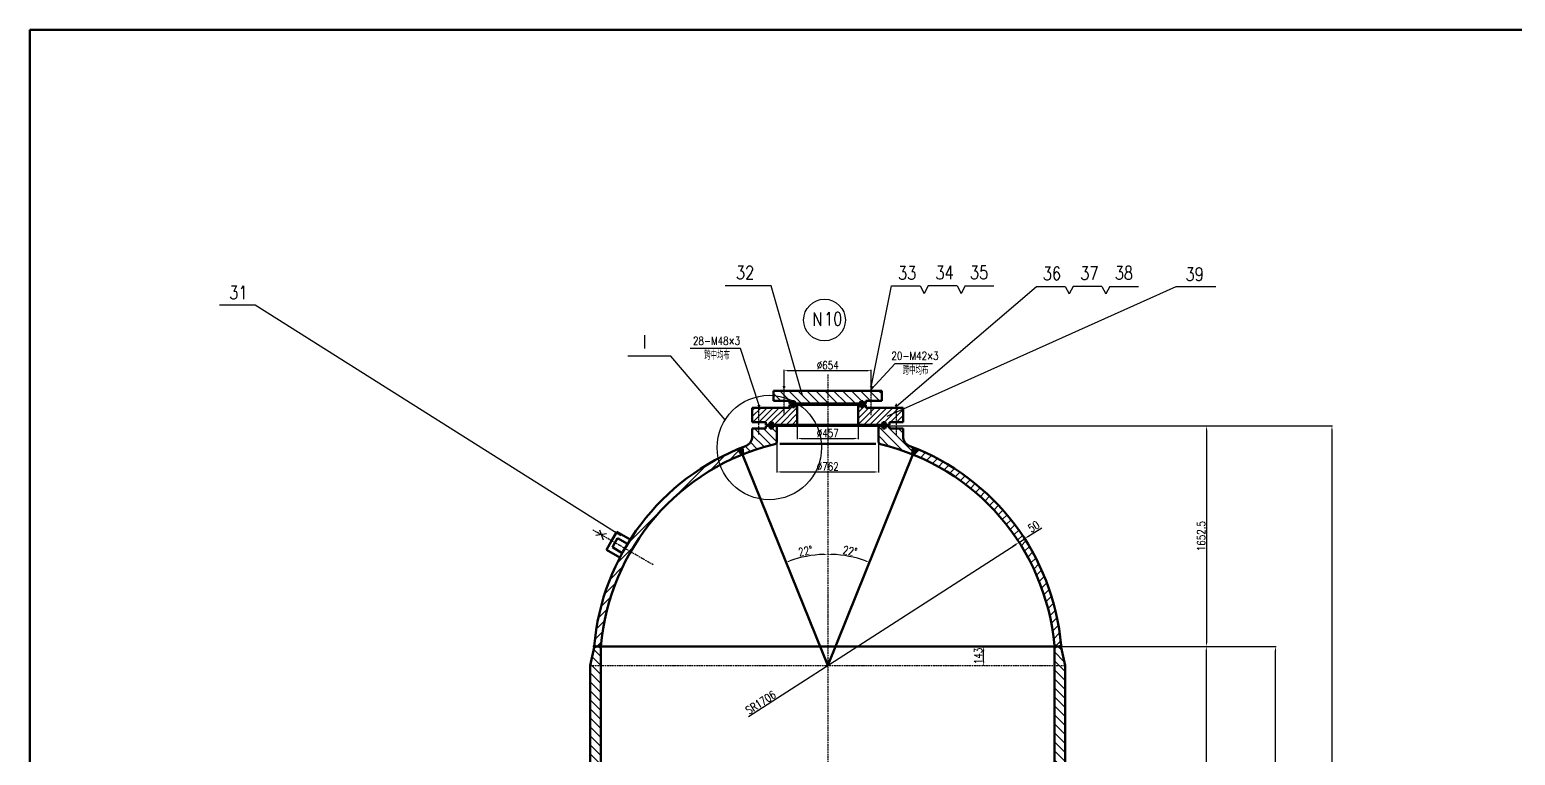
# Model space of a CAD drawing. Header units: millimetres. Extents: x -5045 to 12730, y -27160 to 3914.
# Drawn here: x -5045 to 6091, y -1523 to 3914 of the extents above; entities that cross this region are included whole.
import ezdxf

# ---------------------------------------------------------------- set-up
doc = ezdxf.new("R2010")
doc.units = ezdxf.units.MM
doc.linetypes.add('ACAD_ISO10W100', pattern=[18, 12, -3, 0, -3])
doc.layers.add('中心线', color=1, linetype='ACAD_ISO10W100')
doc.layers.add('细实线', color=3, linetype='Continuous')
doc.layers.add('轮廓线', color=6, linetype='Continuous', lineweight=50)
doc.styles.add('100', font='txt.shx', dxfattribs={"width": 0.8, "height": 100, "bigfont": 'gbcbig.shx'})
doc.styles.get("Standard").update_dxf_attribs({"font": 'txt.shx', "width": 0.8, "height": 60, "bigfont": 'gbcbig.shx'})
doc.dimstyles.new('ISO-25', dxfattribs={"dimtxt": 2.5, "dimasz": 30, "dimexe": 5, "dimexo": 2, "dimgap": 10, "dimtad": 1, "dimdsep": 46, "dimtxsty": 'Standard', "dimcen": 2.5, "dimadec": 0, "dimazin": 0, "dimtfac": 1, "dimtmove": 0, "dimatfit": 3, "dimfxl": 0, "dimarcsym": 0})
pattern_1 = [(45, (936.7458, 1103.5203), (-2.245064, 2.245064), [])]
pattern_2 = [(135, (2636.74, -3544.98), (-33.67596, -33.67596), [])]

# ---------------------------------------------------------------- blocks, each defined once
blk = doc.blocks.new('*D4')
at = {"layer": 'Defpoints', "color": 0}
for p in [(2626, -708), (3295, -3545), (3775, -3545)]:
    blk.add_point(p, dxfattribs=at)
at = {"layer": '细实线', "color": 0, "lineweight": -2}
for p, q in [((2628, -708), (3780, -708)), ((3775, -738), (3775, -3515)), ((3297, -3545), (3780, -3545))]:
    blk.add_line(p, q, dxfattribs=at)
at = {"layer": '细实线', "color": 0}
for points in [[(3770, -738), (3780, -738), (3775, -708)], [(3770, -3515), (3780, -3515), (3775, -3545)]]:
    blk.add_solid(points, dxfattribs=at)
at = {"layer": '细实线', "color": 0, "insert": (3735, -2113), "char_height": 60, "attachment_point": 5, "rotation": 90}
blk.add_mtext('2837', dxfattribs=at)
blk = doc.blocks.new('*D5')
at = {"layer": 'Defpoints', "color": 0}
for p in [(1033, 945), (2598, -708), (3777, -708)]:
    blk.add_point(p, dxfattribs=at)
at = {"layer": '细实线', "color": 0, "lineweight": -2}
for p, q in [((1035, 945), (3782, 945)), ((3777, 915), (3777, -678)), ((2600, -708), (3782, -708))]:
    blk.add_line(p, q, dxfattribs=at)
at = {"layer": '细实线', "color": 0}
for points in [[(3772, 915), (3782, 915), (3777, 945)], [(3772, -678), (3782, -678), (3777, -708)]]:
    blk.add_solid(points, dxfattribs=at)
at = {"layer": '细实线', "color": 0, "insert": (3737, 119), "char_height": 60, "attachment_point": 5, "rotation": 90}
blk.add_mtext('1652.5', dxfattribs=at)
blk = doc.blocks.new('*D11')
at = {"layer": 'Defpoints', "color": 0}
for p in [(2545, -708), (4294, -708), (2637, -10688)]:
    blk.add_point(p, dxfattribs=at)
at = {"layer": '细实线', "color": 0, "lineweight": -2}
for p, q in [((2547, -708), (4299, -708)), ((4294, -10658), (4294, -738)), ((2639, -10688), (4299, -10688))]:
    blk.add_line(p, q, dxfattribs=at)
at = {"layer": '细实线', "color": 0}
for points in [[(4289, -738), (4299, -738), (4294, -708)], [(4289, -10658), (4299, -10658), (4294, -10688)]]:
    blk.add_solid(points, dxfattribs=at)
at = {"layer": '细实线', "color": 0, "insert": (4254, -5698), "char_height": 60, "attachment_point": 5, "rotation": 90}
blk.add_mtext('9980', dxfattribs=at)
blk = doc.blocks.new('*D21')
at = {"layer": 'Defpoints', "color": 0}
for p in [(1208, 945), (1208, -25362), (4717, -25362)]:
    blk.add_point(p, dxfattribs=at)
at = {"layer": '细实线', "color": 0, "lineweight": -2}
for p, q in [((1210, 945), (4722, 945)), ((4717, 915), (4717, -25332)), ((1210, -25362), (4722, -25362))]:
    blk.add_line(p, q, dxfattribs=at)
at = {"layer": '细实线', "color": 0}
for points in [[(4712, 915), (4722, 915), (4717, 945)], [(4712, -25332), (4722, -25332), (4717, -25362)]]:
    blk.add_solid(points, dxfattribs=at)
at = {"layer": '细实线', "color": 0, "insert": (4675, -12209), "char_height": 60, "attachment_point": 5, "rotation": 90}
blk.add_mtext('(约26321）', dxfattribs=at)
blk = doc.blocks.new('*D88')
at = {"layer": 'Defpoints', "color": 0}
for p in [(2106, -708), (2106, -708), (2106, -851)]:
    blk.add_point(p, dxfattribs=at)
at = {"layer": '细实线', "color": 0, "lineweight": -2}
for p, q in [((2104, -708), (2101, -708)), ((2106, -821), (2106, -738)), ((2104, -851), (2101, -851))]:
    blk.add_line(p, q, dxfattribs=at)
at = {"layer": '细实线', "color": 0}
for points in [[(2101, -738), (2111, -738), (2106, -708)], [(2101, -821), (2111, -821), (2106, -851)]]:
    blk.add_solid(points, dxfattribs=at)
at = {"layer": '细实线', "color": 0, "insert": (2066, -779), "char_height": 60, "attachment_point": 5, "rotation": 90}
blk.add_mtext('143', dxfattribs=at)
blk = doc.blocks.new('*D89')
at = {"layer": 'Defpoints', "color": 0}
for p in [(2371, 72), (937, -851)]:
    blk.add_point(p, dxfattribs=at)
at = {"layer": '细实线', "color": 0, "lineweight": -2}
blk.add_line((344, -1233), (2346, 56), dxfattribs=at)
at = {"layer": '细实线', "color": 0}
blk.add_solid([(2343, 60), (2349, 52), (2371, 72)], dxfattribs=at)
at = {"layer": '细实线', "color": 0, "insert": (435, -1127), "char_height": 60, "attachment_point": 5, "rotation": 32.7712}
blk.add_mtext('SR1706', dxfattribs=at)
blk = doc.blocks.new('*D90')
at = {"layer": 'Defpoints', "color": 0}
for p in [(2371, 72), (2413, 100), (2413, 100)]:
    blk.add_point(p, dxfattribs=at)
at = {"layer": '细实线', "color": 0, "lineweight": -2}
for p, q in [((2438, 116), (2541, 182)), ((2346, 56), (2321, 40)), ((2370, 74), (2369, 77)), ((2371, 72), (2413, 100)), ((2412, 101), (2411, 104))]:
    blk.add_line(p, q, dxfattribs=at)
at = {"layer": '细实线', "color": 0}
for points in [[(2436, 120), (2441, 112), (2413, 100)], [(2343, 60), (2349, 52), (2371, 72)]]:
    blk.add_solid(points, dxfattribs=at)
at = {"layer": '细实线', "color": 0, "insert": (2481, 191), "char_height": 60, "attachment_point": 5, "rotation": 32.7712}
blk.add_mtext('50', dxfattribs=at)
blk = doc.blocks.new('*D91')
at = {"layer": 'Defpoints', "color": 0}
for p in [(556, 851), (1318, 851), (1318, 600)]:
    blk.add_point(p, dxfattribs=at)
at = {"layer": '细实线', "color": 0, "lineweight": -2}
for p, q in [((556, 849), (556, 595)), ((1318, 849), (1318, 595)), ((586, 600), (1288, 600))]:
    blk.add_line(p, q, dxfattribs=at)
at = {"layer": '细实线', "color": 0}
for points in [[(586, 605), (586, 595), (556, 600)], [(1288, 605), (1288, 595), (1318, 600)]]:
    blk.add_solid(points, dxfattribs=at)
at = {"layer": '细实线', "color": 0, "insert": (937, 640), "char_height": 60, "attachment_point": 5}
blk.add_mtext('%%C762', dxfattribs=at)
blk = doc.blocks.new('*D92')
at = {"layer": 'Defpoints', "color": 0}
for p in [(708, 1029), (1165, 1029), (1165, 851)]:
    blk.add_point(p, dxfattribs=at)
at = {"layer": '细实线', "color": 0, "lineweight": -2}
for p, q in [((708, 1027), (708, 846)), ((1165, 1027), (1165, 846)), ((738, 851), (1135, 851))]:
    blk.add_line(p, q, dxfattribs=at)
at = {"layer": '细实线', "color": 0}
for points in [[(738, 856), (738, 846), (708, 851)], [(1135, 856), (1135, 846), (1165, 851)]]:
    blk.add_solid(points, dxfattribs=at)
at = {"layer": '细实线', "color": 0, "insert": (937, 891), "char_height": 60, "attachment_point": 5}
blk.add_mtext('%%C457', dxfattribs=at)
blk = doc.blocks.new('*D93')
at = {"layer": 'Defpoints', "color": 0}
for p in [(1264, 1359), (610, 1242), (1264, 1242)]:
    blk.add_point(p, dxfattribs=at)
at = {"layer": '细实线', "color": 0, "lineweight": -2}
for p, q in [((610, 1244), (610, 1364)), ((640, 1359), (1234, 1359)), ((1264, 1244), (1264, 1364))]:
    blk.add_line(p, q, dxfattribs=at)
at = {"layer": '细实线', "color": 0}
for points in [[(640, 1364), (640, 1354), (610, 1359)], [(1234, 1364), (1234, 1354), (1264, 1359)]]:
    blk.add_solid(points, dxfattribs=at)
at = {"layer": '细实线', "color": 0, "insert": (937, 1399), "char_height": 60, "attachment_point": 5}
blk.add_mtext('%%C654', dxfattribs=at)
blk = doc.blocks.new('*D94')
at = {"layer": 'Defpoints', "color": 0}
for p in [(937, 1330), (298, 731), (830, -24), (937, -851), (937, -6965)]:
    blk.add_point(p, dxfattribs=at)
at = {"layer": '细实线', "color": 0, "lineweight": -2}
blk.add_arc((937, -851), 834, 92.0614, 109.9386, dxfattribs=at)
at = {"layer": '细实线', "color": 0}
for points in [[(654, -72), (651, -62), (624, -78)], [(907, -13), (907, -23), (937, -17)]]:
    blk.add_solid(points, dxfattribs=at)
at = {"layer": '细实线', "color": 0, "insert": (770, 8), "char_height": 60, "attachment_point": 5, "rotation": 11}
blk.add_mtext('22°', dxfattribs=at)
blk = doc.blocks.new('*D95')
at = {"layer": 'Defpoints', "color": 0}
for p in [(937, 1330), (1576, 731), (1148, -44), (937, -851), (937, -6965)]:
    blk.add_point(p, dxfattribs=at)
at = {"layer": '细实线', "color": 0, "lineweight": -2}
blk.add_arc((937, -851), 834, 70.0614, 87.9386, dxfattribs=at)
at = {"layer": '细实线', "color": 0}
for points in [[(967, -23), (967, -13), (937, -17)], [(1223, -62), (1219, -72), (1249, -78)]]:
    blk.add_solid(points, dxfattribs=at)
at = {"layer": '细实线', "color": 0, "insert": (1104, 8), "char_height": 60, "attachment_point": 5, "rotation": 349}
blk.add_mtext('22°', dxfattribs=at)

msp = doc.modelspace()

# ---------------------------------------------------------------- hatches: boundary and pattern name
at = {"layer": '细实线'}
h = msp.add_hatch(dxfattribs=at)
h.set_pattern_fill('ANSI31', scale=15, angle=90, style=0)
h.set_pattern_definition(pattern_2)
h.paths.add_polyline_path([(1263.746, 1208.484), (936.746, 1208.484), (936.746, 1112.52), (1176.012, 1112.52), (1184.598, 1131.588), (1192.954, 1131.588), (1201.309, 1131.588), (1209.895, 1112.52), (1223.276, 1112.52), (1223.276, 1133.484), (1263.746, 1133.484)])
h.paths.add_polyline_path([(936.746, 1208.484), (609.746, 1208.484), (609.746, 1133.484), (650.216, 1133.484), (650.216, 1112.52), (663.596, 1112.52), (672.182, 1131.588), (680.538, 1131.588), (688.893, 1131.588), (697.479, 1112.52), (936.746, 1112.52)])
h.paths.add_polyline_path([(609.746, 1208.484), (530.915, 1208.484), (530.915, 1133.484), (609.746, 1133.484)])
h.paths.add_polyline_path([(1342.577, 1208.484), (1263.746, 1208.484), (1263.746, 1133.484), (1342.577, 1133.484)])
h = msp.add_hatch(dxfattribs=at)
h.set_pattern_fill('ANSI31', style=0)
h.set_pattern_definition(pattern_1)
h.paths.add_polyline_path([(688.893, 1131.588), (680.538, 1131.588), (680.538, 1112.52), (697.479, 1112.52)])
h.paths.add_polyline_path([(680.538, 1131.588), (672.182, 1131.588), (663.596, 1112.52), (680.538, 1112.52)])
h.paths.add_polyline_path([(680.538, 1112.52), (663.596, 1112.52), (663.596, 1103.52), (680.538, 1103.52)])
h.paths.add_polyline_path([(697.479, 1112.52), (680.538, 1112.52), (680.538, 1103.52), (697.479, 1103.52)])
h.paths.add_polyline_path([(697.479, 1103.52), (680.538, 1103.52), (680.538, 1084.453), (688.893, 1084.453)])
h.paths.add_polyline_path([(680.538, 1103.52), (663.596, 1103.52), (672.182, 1084.453), (680.538, 1084.453)])
h = msp.add_hatch(dxfattribs=at)
h.set_pattern_fill('ANSI31', style=0)
h.set_pattern_definition(pattern_1)
h.paths.add_polyline_path([(1201.309, 1131.588), (1192.954, 1131.588), (1192.954, 1112.52), (1209.895, 1112.52)])
h.paths.add_polyline_path([(1192.954, 1131.588), (1184.598, 1131.588), (1176.012, 1112.52), (1192.954, 1112.52)])
h.paths.add_polyline_path([(1192.954, 1112.52), (1176.012, 1112.52), (1176.012, 1103.52), (1192.954, 1103.52)])
h.paths.add_polyline_path([(1209.895, 1112.52), (1192.954, 1112.52), (1192.954, 1103.52), (1209.895, 1103.52)])
h.paths.add_polyline_path([(1209.895, 1103.52), (1192.954, 1103.52), (1192.954, 1084.453), (1201.309, 1084.453)])
h.paths.add_polyline_path([(1192.954, 1103.52), (1176.012, 1103.52), (1184.598, 1084.453), (1192.954, 1084.453)])
h = msp.add_hatch(dxfattribs=at)
h.set_pattern_fill('ANSI31', scale=10, style=0)
h.set_pattern_definition([(45, (2636.742, -3544.98), (-22.45064, 22.45064), [])])
h.paths.add_polyline_path([(531.555, 953.52), (708.246, 953.52), (708.246, 1103.52), (697.479, 1103.52), (688.893, 1084.453), (680.538, 1084.453), (672.182, 1084.453), (663.596, 1103.52), (650.216, 1103.52), (650.216, 1080.961), (421.532, 1080.961), (421.532, 973.443), (473.857, 973.443), (473.857, 953.52), (497.672, 953.52), (506.258, 972.588), (514.613, 972.588), (522.969, 972.588)])
h.paths.add_polyline_path([(421.532, 973.443), (421.532, 1080.961), (371.746, 1080.961), (371.746, 973.443)])
h.paths.add_polyline_path([(1451.96, 973.443), (1451.96, 1080.961), (1223.276, 1080.961), (1223.276, 1103.52), (1209.895, 1103.52), (1201.309, 1084.453), (1192.954, 1084.453), (1184.598, 1084.453), (1176.012, 1103.52), (1165.246, 1103.52), (1165.246, 953.52), (1341.937, 953.52), (1350.523, 972.588), (1358.878, 972.588), (1367.234, 972.588), (1375.82, 953.52), (1399.635, 953.52), (1399.635, 973.443)])
h.paths.add_polyline_path([(1451.96, 1080.961), (1451.96, 973.443), (1501.746, 973.443), (1501.746, 1080.961)])
h = msp.add_hatch(dxfattribs=at)
h.set_pattern_fill('ANSI31', scale=15, angle=90, style=0)
h.set_pattern_definition(pattern_2)
h.paths.add_polyline_path([(555.746, 944.52), (531.555, 944.52), (522.969, 925.453), (514.613, 925.453), (506.258, 925.453), (497.672, 944.52), (473.857, 944.52), (473.857, 925.101), (371.746, 925.101), (371.746, 867.994, -0.312579563), (319.85, 793.093, 0.003347856), (297.89, 784.685), (302.542, 732.757, -0.036621553), (540.392, 808.339, 0.347091273), (555.746, 827.792)])
h.paths.add_polyline_path([(1501.746, 867.994), (1501.746, 925.101), (1399.635, 925.101), (1399.635, 944.52), (1375.82, 944.52), (1367.234, 925.453), (1358.878, 925.453), (1350.523, 925.453), (1341.937, 944.52), (1317.746, 944.52), (1317.746, 827.792, 0.347091273), (1333.099, 808.339, -0.036621553), (1570.95, 732.757), (1575.602, 784.685, 0.003347856), (1553.641, 793.093, -0.312579563)])
h = msp.add_hatch(dxfattribs=at)
h.set_pattern_fill('ANSI31', style=0)
h.set_pattern_definition(pattern_1)
h.paths.add_polyline_path([(514.613, 972.588), (506.258, 972.588), (497.672, 953.52), (514.613, 953.52)])
h.paths.add_polyline_path([(522.969, 972.588), (514.613, 972.588), (514.613, 953.52), (531.555, 953.52)])
h.paths.add_polyline_path([(531.555, 953.52), (514.613, 953.52), (514.613, 944.52), (531.555, 944.52)])
h.paths.add_polyline_path([(531.555, 944.52), (514.613, 944.52), (514.613, 925.453), (522.969, 925.453)])
h.paths.add_polyline_path([(514.613, 944.52), (497.672, 944.52), (506.258, 925.453), (514.613, 925.453)])
h.paths.add_polyline_path([(514.613, 953.52), (497.672, 953.52), (497.672, 944.52), (514.613, 944.52)])
h = msp.add_hatch(dxfattribs=at)
h.set_pattern_fill('ANSI31', style=0)
h.set_pattern_definition(pattern_1)
h.paths.add_polyline_path([(1367.234, 972.588), (1358.878, 972.588), (1358.878, 953.52), (1375.82, 953.52)])
h.paths.add_polyline_path([(1358.878, 972.588), (1350.523, 972.588), (1341.937, 953.52), (1358.878, 953.52)])
h.paths.add_polyline_path([(1358.878, 953.52), (1341.937, 953.52), (1341.937, 944.52), (1358.878, 944.52)])
h.paths.add_polyline_path([(1375.82, 953.52), (1358.878, 953.52), (1358.878, 944.52), (1375.82, 944.52)])
h.paths.add_polyline_path([(1375.82, 944.52), (1358.878, 944.52), (1358.878, 925.453), (1367.234, 925.453)])
h.paths.add_polyline_path([(1358.878, 944.52), (1341.937, 944.52), (1350.523, 925.453), (1358.878, 925.453)])
for points in [[(260.072, 769.406, -0.005807135), (297.89, 784.685), (302.542, 732.757, 0.001540025), (292.798, 728.82)], [(1613.42, 769.406, 0.005807135), (1575.602, 784.685), (1570.95, 732.757, -0.001540025), (1580.694, 728.82)]]:
    msp.add_hatch(color=7, dxfattribs=at).paths.add_polyline_path(points)
h = msp.add_hatch(dxfattribs=at)
h.set_pattern_fill('ANSI31', scale=15, style=0)
h.set_pattern_definition([(45, (3730.025, -19757.98), (-33.67596, 33.67596), [])])
h.paths.add_polyline_path([(1613.42, 769.406), (1580.694, 728.82, -0.280990004), (2636.139, -700.981), (2656.771, -707.98), (2669.881, -707.98), (2686.31, -700.775, 0.279334833)])
h.paths.add_polyline_path([(292.798, 728.82), (260.072, 769.406, 0.279334833), (-812.818, -700.775), (-796.389, -707.98), (-783.279, -707.98), (-762.647, -700.981, -0.280990004)])
h = msp.add_hatch(dxfattribs=at)
h.set_pattern_fill('ANSI31', scale=15, angle=90, style=0)
h.set_pattern_definition([(135, (3730.025, -19757.98), (-33.67596, -33.67596), [])])
h.paths.add_polyline_path([(2716.742, -850.98), (2636.742, -850.98), (2636.742, -2044.98), (2716.742, -2044.98)])
h.paths.add_polyline_path([(2686.31, -715.184), (2669.881, -707.98), (2656.771, -707.98), (2636.742, -714.774), (2636.742, -850.98), (2716.742, -850.98)])
h.paths.add_polyline_path([(-763.25, -714.774), (-783.279, -707.98), (-796.389, -707.98), (-812.818, -715.184), (-843.25, -850.98), (-763.25, -850.98)])
h.paths.add_polyline_path([(-763.25, -850.98), (-843.25, -850.98), (-843.25, -1675.652), (-801.609, -1719.98), (-763.25, -1687.636)])
h.paths.add_polyline_path([(-763.25, -2002.324), (-801.609, -1969.98), (-843.25, -2014.308), (-843.25, -3138.128), (-800.842, -3169.98), (-763.25, -3141.356)])
h = msp.add_hatch(color=7, dxfattribs=at)
h.paths.add_polyline_path([(-762.647, -700.981, -0.322408289), (-763.25, -714.774), (-783.279, -707.98)])
h.paths.add_polyline_path([(-812.818, -700.775), (-796.389, -707.98), (-812.818, -715.184, -0.445643695)])
h = msp.add_hatch(color=7, dxfattribs=at)
h.paths.add_polyline_path([(2636.139, -700.981, 0.322408289), (2636.742, -714.774), (2656.771, -707.98)])
h.paths.add_polyline_path([(2686.31, -700.775), (2669.881, -707.98), (2686.31, -715.184, 0.445643695)])

# ---------------------------------------------------------------- linework, layer by layer
at = {"layer": '中心线', "color": 7}
for p, q in [((609.746, 1026.097), (609.746, 1241.932)), ((936.746, 1330.082), (936.746, -6965.008)), ((1263.746, 1026.097), (1263.746, 1241.932)), ((680.538, 1080.331), (680.538, 1136.538)), ((1192.954, 1080.331), (1192.954, 1136.538)), ((421.532, 880.023), (421.532, 1112.069)), ((1451.96, 880.023), (1451.96, 1110.397)), ((514.613, 921.331), (514.613, 977.538)), ((1358.878, 921.331), (1358.878, 977.538)), ((-371.905, -95.43), (-825.403, 166.397)), ((-843.25, -850.98), (2716.742, -850.98))]:
    msp.add_line(p, q, dxfattribs=at)
at = {"layer": '细实线', "color": 7}
for p, q in [((511.947, 1994.834), (167.401, 1994.834)), ((748.717, 1171.826), (511.947, 1994.834)), ((1263.455, 1234.924), (1415.621, 1994.583)), ((1382.773, 1017.844), (3548.106, 1989.306)), ((1415.621, 1994.583), (1630.964, 1994.583)), ((1451.669, 1093.208), (2501.067, 1990.371)), ((1630.964, 1994.583), (1660.971, 1938.413)), ((1690.978, 1994.583), (1660.971, 1938.413)), ((1906.321, 1994.583), (1690.978, 1994.583)), ((1906.321, 1994.583), (1936.328, 1938.413)), ((1966.335, 1994.583), (1936.328, 1938.413)), ((1966.335, 1994.583), (2181.679, 1994.583)), ((2501.067, 1990.371), (2716.41, 1990.371)), ((2716.41, 1990.371), (2746.417, 1934.2)), ((2776.424, 1990.371), (2746.417, 1934.2)), ((2991.768, 1990.371), (2776.424, 1990.371)), ((2991.768, 1990.371), (3021.775, 1934.2)), ((3051.782, 1990.371), (3021.775, 1934.2)), ((3051.782, 1990.371), (3267.125, 1990.371)), ((3548.106, 1989.306), (3847.751, 1989.306)), ((-3354.112, 1849.766), (-3622.747, 1849.766)), ((-614.833, 122.021), (-3354.112, 1849.766)), ((-238.021, 1468.293), (-560.485, 1468.293)), ((167.401, 990.398), (-238.021, 1468.293)), ((283.459, 1525.386), (-94.423, 1525.386)), ((421.532, 1106.046), (283.459, 1525.386)), ((1263.746, 1218.812), (1441.522, 1412.382)), ((1441.522, 1412.382), (1723.237, 1412.382)), ((615.752, 1227.01), (603.158, 1242.839)), ((615.752, 1242.107), (603.158, 1226.278)), ((1269.752, 1227.01), (1257.158, 1242.839)), ((1269.752, 1242.107), (1257.158, 1226.278)), ((427.538, 1086.025), (414.944, 1101.854)), ((427.538, 1101.123), (414.944, 1085.294)), ((1457.966, 1086.025), (1445.372, 1101.854)), ((1457.966, 1101.123), (1445.372, 1085.294)), ((-722.429, 136.029), (-802.449, 124.061)), ((-774.729, 166.225), (-745.083, 90.941))]:
    msp.add_line(p, q, dxfattribs=at)
for centre, radius in [((912.994, 1737.857), 156.4), ((499.038, 783.042), 391.127)]:
    msp.add_circle(centre, radius, dxfattribs=at)
at = {"layer": '轮廓线', "color": 7}
for p, q in [((12730.023, 3913.693), (-5045.153, 3913.693)), ((-5045.153, -27159.717), (-5045.153, 3913.693)), ((530.915, 1208.484), (936.746, 1208.484)), ((530.915, 1133.484), (530.915, 1208.484)), ((650.216, 1133.484), (530.915, 1133.484)), ((650.216, 1133.484), (650.216, 1112.52)), ((672.182, 1131.588), (663.596, 1112.52)), ((680.538, 1131.588), (672.182, 1131.588)), ((680.538, 1131.588), (688.893, 1131.588)), ((688.893, 1131.588), (697.479, 1112.52)), ((1342.577, 1208.484), (936.746, 1208.484)), ((1184.598, 1131.588), (1176.012, 1112.52)), ((1192.954, 1131.588), (1184.598, 1131.588)), ((1192.954, 1131.588), (1201.309, 1131.588)), ((1201.309, 1131.588), (1209.895, 1112.52)), ((1223.276, 1133.484), (1223.276, 1112.52)), ((1223.276, 1133.484), (1342.577, 1133.484)), ((1342.577, 1133.484), (1342.577, 1208.484)), ((650.216, 1080.961), (371.746, 1080.961)), ((371.746, 973.443), (371.746, 1080.961)), ((663.596, 1112.52), (650.216, 1112.52)), ((650.216, 1103.52), (650.216, 1080.961)), ((663.596, 1103.52), (650.216, 1103.52)), ((663.596, 1112.52), (663.596, 1103.52)), ((672.182, 1084.453), (663.596, 1103.52)), ((680.538, 1084.453), (672.182, 1084.453)), ((680.538, 1084.453), (688.893, 1084.453)), ((688.893, 1084.453), (697.479, 1103.52)), ((936.746, 1112.52), (697.479, 1112.52)), ((697.479, 1112.52), (697.479, 1103.52)), ((936.746, 1103.52), (697.479, 1103.52)), ((708.246, 1103.52), (708.246, 953.52)), ((936.746, 1112.52), (1176.012, 1112.52)), ((936.746, 1103.52), (1176.012, 1103.52)), ((1165.246, 1103.52), (1165.246, 953.52)), ((1176.012, 1112.52), (1176.012, 1103.52)), ((1184.598, 1084.453), (1176.012, 1103.52)), ((1192.954, 1084.453), (1184.598, 1084.453)), ((1192.954, 1084.453), (1201.309, 1084.453)), ((1201.309, 1084.453), (1209.895, 1103.52)), ((1209.895, 1112.52), (1209.895, 1103.52)), ((1209.895, 1112.52), (1223.276, 1112.52)), ((1209.895, 1103.52), (1223.276, 1103.52)), ((1223.276, 1103.52), (1223.276, 1080.961)), ((1223.276, 1080.961), (1501.746, 1080.961)), ((1501.746, 973.443), (1501.746, 1080.961)), ((473.857, 973.443), (371.746, 973.443)), ((371.746, 867.994), (371.746, 925.101)), ((473.857, 925.101), (371.746, 925.101)), ((473.857, 973.443), (473.857, 953.52)), ((497.672, 953.52), (473.857, 953.52)), ((473.857, 944.52), (497.672, 944.52)), ((473.857, 944.52), (473.857, 925.101)), ((506.258, 972.588), (497.672, 953.52)), ((497.672, 953.52), (497.672, 944.52)), ((506.258, 925.453), (497.672, 944.52)), ((514.613, 972.588), (506.258, 972.588)), ((514.613, 925.453), (506.258, 925.453)), ((514.613, 972.588), (522.969, 972.588)), ((514.613, 925.453), (522.969, 925.453)), ((522.969, 972.588), (531.555, 953.52)), ((522.969, 925.453), (531.555, 944.52)), ((531.555, 953.52), (531.555, 944.52)), ((1341.937, 953.52), (531.555, 953.52)), ((531.555, 944.52), (1341.937, 944.52)), ((555.746, 944.52), (555.746, 827.792)), ((1317.746, 944.52), (1317.746, 827.792)), ((1350.523, 972.588), (1341.937, 953.52)), ((1341.937, 953.52), (1341.937, 944.52)), ((1350.523, 925.453), (1341.937, 944.52)), ((1358.878, 972.588), (1350.523, 972.588)), ((1358.878, 925.453), (1350.523, 925.453)), ((1358.878, 972.588), (1367.234, 972.588)), ((1358.878, 925.453), (1367.234, 925.453)), ((1367.234, 972.588), (1375.82, 953.52)), ((1367.234, 925.453), (1375.82, 944.52)), ((1399.635, 953.52), (1375.82, 953.52)), ((1375.82, 953.52), (1375.82, 944.52)), ((1375.82, 944.52), (1399.635, 944.52)), ((1399.635, 973.443), (1501.746, 973.443)), ((1399.635, 973.443), (1399.635, 953.52)), ((1399.635, 944.52), (1399.635, 925.101)), ((1399.635, 925.101), (1501.746, 925.101)), ((1501.746, 925.101), (1501.746, 867.994)), ((297.89, 784.685), (302.542, 732.757)), ((577.479, 811.932), (1297.15, 811.932)), ((1575.602, 784.685), (1570.95, 732.757)), ((260.072, 769.406), (292.798, 728.82)), ((936.746, -850.98), (297.667, 730.796)), ((936.746, -850.98), (1575.825, 730.796)), ((1613.42, 769.406), (1580.694, 728.82)), ((-643.99, 151.274), (-682.795, 84.063)), ((-543.704, 93.374), (-643.99, 151.274)), ((-721.599, 16.851), (-682.795, 84.063)), ((-621.313, -41.049), (-721.599, 16.851)), ((-657.682, 69.563), (-677.53, 35.186)), ((-677.53, 35.186), (-603.454, -7.582)), ((-657.682, 69.563), (-637.833, 103.941)), ((-637.833, 103.941), (-563.758, 61.174)), ((-843.25, -850.98), (-812.818, -715.184)), ((-796.389, -707.98), (-812.818, -700.775)), ((-796.389, -707.98), (-812.818, -715.184)), ((-796.389, -707.98), (-783.279, -707.98)), ((-783.279, -707.98), (-762.647, -700.981)), ((-783.279, -707.98), (-763.25, -714.774)), ((-763.25, -714.774), (-763.25, -3141.356)), ((-760.726, -707.98), (2634.217, -707.98)), ((2656.771, -707.98), (2636.139, -700.981)), ((2656.771, -707.98), (2636.742, -714.774)), ((2636.742, -714.774), (2636.742, -3294.98)), ((2656.771, -707.98), (2669.881, -707.98)), ((2669.881, -707.98), (2686.31, -700.775)), ((2669.881, -707.98), (2686.31, -715.184)), ((2716.742, -850.98), (2686.31, -715.184)), ((-843.25, -850.98), (-843.25, -1675.652)), ((2716.742, -850.98), (2716.742, -3138.128))]:
    msp.add_line(p, q, dxfattribs=at)
for centre, radius, start, end in [((936.746, -850.98), 1756, 110.5672895, 175.3289411), ((936.746, -850.98), 1706, 103.4342336, 175.1917225), ((291.746, 867.994), 80, 290.5672895, 0), ((535.746, 827.792), 20, 283.4342336, 0), ((1337.746, 827.792), 20, 180, 256.5657664), ((936.746, -850.98), 1706, 5.0441983, 76.5657664), ((1581.746, 867.994), 80, 180, 249.4327105), ((936.746, -850.98), 1756, 4.9069596, 69.4327105), ((-806.34, -707.98), 9.689, 131.960317, 228.039683), ((-772.532, -707.458), 11.818, 321.7561916, 33.2353145), ((2646.024, -707.458), 11.818, 146.7646855, 218.2438084), ((2679.832, -707.98), 9.689, 311.960317, 48.039683)]:
    msp.add_arc(centre, radius, start, end, dxfattribs=at)

# ---------------------------------------------------------------- texts
at = {"layer": '细实线', "color": 7, "style": '100', "width": 0.8}
for s, p in [('32', (248.843, 2043.925)), ('31', (-3549.592, 1893.952))]:
    msp.add_text(s, height=100, rotation=360, dxfattribs=at).set_placement(p)
for s, p in [('33', (1463.782, 2041.25)), ('34', (1744.562, 2043.393)), ('35', (2003.164, 2045.535)), ('36', (2549.228, 2037.038)), ('37', (2830.008, 2039.18)), ('38', (3088.61, 2041.323)), ('39', (3619.051, 2031.381)), ('N', (822.438, 1694.155)), ('10', (909.396, 1697.48)), ('I', (-449.504, 1524.631))]:
    msp.add_text(s, height=100, dxfattribs=at).set_placement(p)
at = {"layer": '细实线', "color": 7, "width": 0.8}
for s, p in [('28-M48×3', (-73.194, 1552.973)), ('跨中均布', (11.724, 1442.627)), ('20-M42×3', (1414.668, 1439.968)), ('跨中均布', (1499.585, 1329.623))]:
    msp.add_text(s, height=60, dxfattribs=at).set_placement(p)

# ---------------------------------------------------------------- dimensions: what is measured, and where the dimension line sits
at = {"layer": '细实线', "color": 7}
for base, p1, p2, text, picture, middle in [((1263.746, 1359.28), (609.746, 1241.932), (1263.746, 1241.932), '%%C654', '*D93', (936.746, 1399.28)), ((1165.246, 851.364), (708.246, 1028.52), (1165.246, 1028.52), '%%C457', '*D92', (936.746, 891.364)), ((1317.746, 600.427), (555.746, 851.1), (1317.746, 851.1), '%%C762', '*D91', (936.746, 640.427))]:
    dim = msp.add_linear_dim(base=base, p1=p1, p2=p2, text=text, dimstyle='ISO-25', dxfattribs=at)
    dim.commit()
    dim.dimension.update_dxf_attribs({"geometry": picture, "text_midpoint": middle})
for base, line2, picture, middle in [((830.307, -23.911), ((936.746, -850.98), (297.667, 730.796)), '*D94', (769.684, 8.478)), ((1147.883, -44.262), ((936.746, -850.98), (1575.825, 730.796)), '*D95', (1103.807, 8.478))]:
    dim = msp.add_angular_dim_2l(base=base, line1=((936.746, 1330.082), (936.746, -6965.008)), line2=line2, dimstyle='ISO-25', dxfattribs=at)
    dim.commit()
    dim.dimension.update_dxf_attribs({"geometry": picture, "text_midpoint": middle})
for base, p1, p2, picture, middle in [((3777.357, -707.98), (1033.442, 944.52), (2598.27, -707.98), '*D5', (3777.357, 119.102)), ((3775.409, -3544.98), (2626.391, -707.98), (3294.82, -3544.98), '*D4', (3775.409, -2113.038))]:
    dim = msp.add_linear_dim(base=base, p1=p1, p2=p2, angle=90, dimstyle='ISO-25', dxfattribs=at)
    dim.commit()
    dim.dimension.update_dxf_attribs({"geometry": picture, "text_midpoint": middle, "dimtype": 160})
dim = msp.add_linear_dim(base=(4716.639, -25361.878), p1=(1208.273, 944.52), p2=(1208.273, -25361.878), angle=90, text='(约26321）', dimstyle='ISO-25', dxfattribs=at)
dim.commit()
dim.dimension.update_dxf_attribs({"geometry": '*D21', "text_midpoint": (4674.654, -12208.679)})
dim = msp.add_aligned_dim(p1=(2371.217, 72.453), p2=(2413.259, 99.517), distance=0, dimstyle='ISO-25', dxfattribs=at)
dim.commit()
dim.dimension.update_dxf_attribs({"geometry": '*D90', "text_midpoint": (2480.737, 190.527)})
dim = msp.add_radius_dim(center=(936.746, -850.98), mpoint=(2371.217, 72.453), text='SR1706', dimstyle='ISO-25', dxfattribs=at)
dim.commit()
dim.dimension.update_dxf_attribs({"geometry": '*D89', "text_midpoint": (456.424, -1160.184), "dimtype": 164})
for base, p1, p2, picture, middle in [((2105.544, -707.98), (2105.544, -850.98), (2105.544, -707.98), '*D88', (2065.544, -779.48)), ((4294.309, -707.98), (2636.742, -10687.98), (2545.129, -707.98), '*D11', (4254.309, -5697.98))]:
    dim = msp.add_linear_dim(base=base, p1=p1, p2=p2, angle=90, dimstyle='ISO-25', dxfattribs=at)
    dim.commit()
    dim.dimension.update_dxf_attribs({"geometry": picture, "text_midpoint": middle})

doc.saveas('drawing.dxf')
